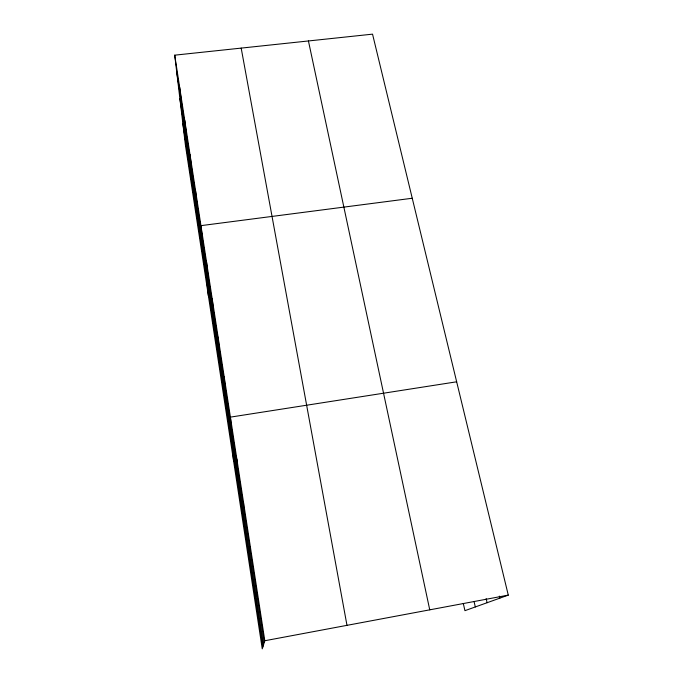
<?xml version="1.0" encoding="UTF-8"?>
<svg xmlns="http://www.w3.org/2000/svg" width="683" height="683" viewBox="0 0 683 683"><rect width="100%" height="100%" fill="white"/><g stroke="black" fill="none" stroke-linecap="round" stroke-linejoin="round"><path stroke-width="1.02" d="M250.362 551.557L250.379 546.929M257.226 596.216L257.474 593.057M174.72 55.169L264.808 640.739L262.246 648.85L185.443 145.351L174.72 55.169L372.542 34.15L508.28 595.124L464.935 610.67L463.305 603.465M264.808 640.739L508.28 595.124M456.662 381.797L230.41 417.125L233.56 460.794M412.25 198.249L200.947 225.646L208.375 295.662M499.316 596.114L499.802 598.163M486.151 598.632L487.107 602.713M474.139 601.834L475.308 606.948M308.434 40.963L429.744 609.834M241.184 48.109L346.981 625.338M176.769 72.381L264.304 642.327M179.877 98.54L263.553 644.709M182.813 123.264L262.861 646.912M179.672 87.364L181.61 103.918M184.769 120.464L186.587 136.318M190.002 154.512L191.701 169.632M195.398 189.567L196.969 203.884M206.497 261.709L207.786 274.31M212.208 298.838L213.344 310.509M218.09 337.086L219.064 347.758M224.161 376.495L224.955 386.108M236.856 459.036L237.274 466.31M243.507 502.278L243.72 508.272"/></g></svg>
